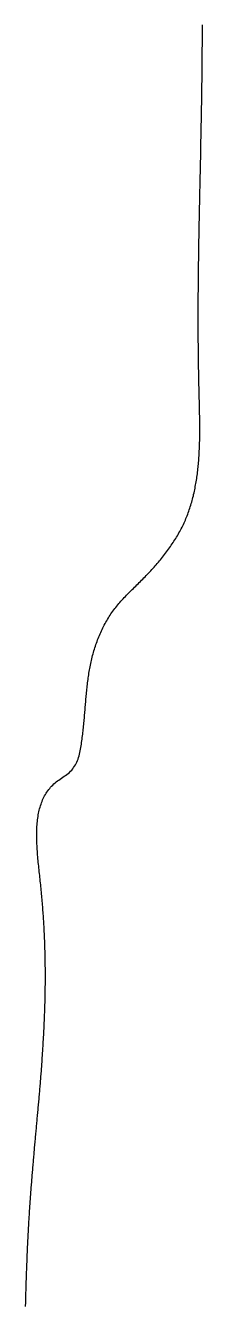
# Model space of a CAD drawing. Extents: x 40 to 225, y 4 to 261.
# Drawn here: x 128.68 to 130.82, y 36.32 to 51.85 of the extents above; entities that cross this region are included whole.
import ezdxf

# ---------------------------------------------------------------- set-up
doc = ezdxf.new("R2010")
doc.units = 0
doc.layers.get('0').update_dxf_attribs({"linetype": 'CONTINUOUS'})

msp = doc.modelspace()

# ---------------------------------------------------------------- linework, layer by layer
at = {"color": 7}
msp.add_polyline3d([(128.679, 36.3196, 0), (128.679, 36.3389, 0), (128.68, 36.3583, 0), (128.68, 36.3777, 0), (128.681, 36.397, 0), (128.681, 36.4164, 0), (128.682, 36.4357, 0), (128.682, 36.455, 0), (128.683, 36.4744, 0), (128.683, 36.4937, 0), (128.684, 36.513, 0), (128.684, 36.5323, 0), (128.685, 36.5516, 0), (128.685, 36.5709, 0), (128.686, 36.5902, 0), (128.687, 36.6094, 0), (128.687, 36.6287, 0), (128.688, 36.6479, 0), (128.689, 36.6672, 0), (128.689, 36.6864, 0), (128.69, 36.7057, 0), (128.691, 36.7249, 0), (128.691, 36.7441, 0), (128.692, 36.7633, 0), (128.693, 36.7825, 0), (128.694, 36.8017, 0), (128.694, 36.8209, 0), (128.695, 36.8401, 0), (128.696, 36.8592, 0), (128.697, 36.8784, 0), (128.697, 36.8976, 0), (128.698, 36.9167, 0), (128.699, 36.9358, 0), (128.7, 36.955, 0), (128.701, 36.9741, 0), (128.701, 36.9932, 0), (128.702, 37.0123, 0), (128.703, 37.0314, 0), (128.704, 37.0505, 0), (128.705, 37.0695, 0), (128.706, 37.0886, 0), (128.707, 37.1077, 0), (128.708, 37.1267, 0), (128.709, 37.1458, 0), (128.71, 37.1648, 0), (128.711, 37.1838, 0), (128.712, 37.2028, 0), (128.713, 37.2218, 0), (128.714, 37.2408, 0), (128.715, 37.2598, 0), (128.716, 37.2788, 0), (128.717, 37.2978, 0), (128.718, 37.3167, 0), (128.719, 37.3357, 0), (128.72, 37.3546, 0), (128.721, 37.3736, 0), (128.722, 37.3925, 0), (128.724, 37.4114, 0), (128.725, 37.4303, 0), (128.726, 37.4492, 0), (128.727, 37.4681, 0), (128.728, 37.487, 0), (128.73, 37.5058, 0), (128.731, 37.5247, 0), (128.732, 37.5435, 0), (128.733, 37.5624, 0), (128.735, 37.5812, 0), (128.736, 37.6, 0), (128.737, 37.6188, 0), (128.739, 37.6376, 0), (128.74, 37.6564, 0), (128.741, 37.6752, 0), (128.743, 37.694, 0), (128.744, 37.7128, 0), (128.745, 37.7315, 0), (128.747, 37.7503, 0), (128.748, 37.769, 0), (128.75, 37.7877, 0), (128.751, 37.8064, 0), (128.753, 37.8251, 0), (128.754, 37.8438, 0), (128.756, 37.8625, 0), (128.757, 37.8812, 0), (128.759, 37.8999, 0), (128.76, 37.9186, 0), (128.762, 37.9372, 0), (128.763, 37.9559, 0), (128.765, 37.9745, 0), (128.766, 37.9932, 0), (128.768, 38.0118, 0), (128.769, 38.0305, 0), (128.771, 38.0491, 0), (128.773, 38.0677, 0), (128.774, 38.0863, 0), (128.776, 38.105, 0), (128.778, 38.1236, 0), (128.779, 38.1422, 0), (128.781, 38.1608, 0), (128.782, 38.1794, 0), (128.784, 38.198, 0), (128.786, 38.2166, 0), (128.787, 38.2352, 0), (128.789, 38.2538, 0), (128.791, 38.2724, 0), (128.793, 38.291, 0), (128.794, 38.3096, 0), (128.796, 38.3282, 0), (128.798, 38.3468, 0), (128.799, 38.3654, 0), (128.801, 38.384, 0), (128.803, 38.4026, 0), (128.804, 38.4212, 0), (128.806, 38.4398, 0), (128.808, 38.4584, 0), (128.81, 38.4771, 0), (128.811, 38.4957, 0), (128.813, 38.5143, 0), (128.815, 38.5329, 0), (128.816, 38.5515, 0), (128.818, 38.5702, 0), (128.82, 38.5888, 0), (128.821, 38.6074, 0), (128.823, 38.6261, 0), (128.825, 38.6447, 0), (128.827, 38.6634, 0), (128.828, 38.6821, 0), (128.83, 38.7007, 0), (128.832, 38.7194, 0), (128.833, 38.7381, 0), (128.835, 38.7568, 0), (128.837, 38.7755, 0), (128.838, 38.7942, 0), (128.84, 38.8129, 0), (128.842, 38.8316, 0), (128.843, 38.8503, 0), (128.845, 38.8691, 0), (128.846, 38.8878, 0), (128.848, 38.9066, 0), (128.85, 38.9254, 0), (128.851, 38.9441, 0), (128.853, 38.9629, 0), (128.854, 38.9817, 0), (128.856, 39.0005, 0), (128.858, 39.0194, 0), (128.859, 39.0382, 0), (128.861, 39.0571, 0), (128.862, 39.0759, 0), (128.864, 39.0948, 0), (128.865, 39.1137, 0), (128.867, 39.1326, 0), (128.868, 39.1515, 0), (128.87, 39.1704, 0), (128.871, 39.1894, 0), (128.872, 39.2083, 0), (128.874, 39.2273, 0), (128.875, 39.2463, 0), (128.877, 39.2653, 0), (128.878, 39.2843, 0), (128.879, 39.3034, 0), (128.881, 39.3224, 0), (128.882, 39.3415, 0), (128.883, 39.3606, 0), (128.885, 39.3797, 0), (128.886, 39.3988, 0), (128.887, 39.418, 0), (128.888, 39.4372, 0), (128.89, 39.4563, 0), (128.891, 39.4755, 0), (128.892, 39.4948, 0), (128.893, 39.514, 0), (128.894, 39.5333, 0), (128.895, 39.5526, 0), (128.897, 39.5719, 0), (128.898, 39.5912, 0), (128.899, 39.6105, 0), (128.9, 39.6299, 0), (128.901, 39.6493, 0), (128.902, 39.6687, 0), (128.903, 39.6881, 0), (128.904, 39.7076, 0), (128.905, 39.7271, 0), (128.905, 39.7466, 0), (128.906, 39.7661, 0), (128.907, 39.7857, 0), (128.908, 39.8053, 0), (128.909, 39.8249, 0), (128.91, 39.8445, 0), (128.91, 39.8642, 0), (128.911, 39.8838, 0), (128.912, 39.9035, 0), (128.912, 39.9233, 0), (128.913, 39.943, 0), (128.914, 39.9628, 0), (128.914, 39.9827, 0), (128.915, 40.0025, 0), (128.915, 40.0224, 0), (128.916, 40.0423, 0), (128.916, 40.0622, 0), (128.916, 40.0822, 0), (128.917, 40.1022, 0), (128.917, 40.1222, 0), (128.918, 40.1422, 0), (128.918, 40.1623, 0), (128.918, 40.1824, 0), (128.918, 40.2025, 0), (128.919, 40.2227, 0), (128.919, 40.2429, 0), (128.919, 40.2632, 0), (128.919, 40.2834, 0), (128.919, 40.3037, 0), (128.919, 40.3241, 0), (128.919, 40.3444, 0), (128.919, 40.3648, 0), (128.919, 40.3853, 0), (128.919, 40.4057, 0), (128.919, 40.4262, 0), (128.918, 40.4468, 0), (128.918, 40.4674, 0), (128.918, 40.488, 0), (128.917, 40.5086, 0), (128.917, 40.5293, 0), (128.917, 40.55, 0), (128.916, 40.5708, 0), (128.916, 40.5915, 0), (128.915, 40.6124, 0), (128.915, 40.6332, 0), (128.914, 40.6541, 0), (128.914, 40.6751, 0), (128.913, 40.6961, 0), (128.912, 40.7171, 0), (128.911, 40.7381, 0), (128.911, 40.7592, 0), (128.91, 40.7804, 0), (128.909, 40.8016, 0), (128.908, 40.8228, 0), (128.907, 40.844, 0), (128.906, 40.8653, 0), (128.905, 40.8867, 0), (128.904, 40.9081, 0), (128.903, 40.9295, 0), (128.901, 40.951, 0), (128.9, 40.9725, 0), (128.899, 40.994, 0), (128.897, 41.0156, 0), (128.896, 41.0373, 0), (128.895, 41.0589, 0), (128.893, 41.0807, 0), (128.892, 41.1025, 0), (128.89, 41.1243, 0), (128.888, 41.1461, 0), (128.887, 41.168, 0), (128.885, 41.19, 0), (128.883, 41.212, 0), (128.881, 41.234, 0), (128.879, 41.2561, 0), (128.877, 41.2783, 0), (128.875, 41.3005, 0), (128.873, 41.3227, 0), (128.871, 41.345, 0), (128.869, 41.3673, 0), (128.867, 41.3897, 0), (128.865, 41.4121, 0), (128.862, 41.4346, 0), (128.86, 41.4572, 0), (128.857, 41.4797, 0), (128.855, 41.5023, 0), (128.853, 41.5249, 0), (128.85, 41.5476, 0), (128.848, 41.5702, 0), (128.845, 41.5929, 0), (128.843, 41.6155, 0), (128.84, 41.6382, 0), (128.838, 41.6608, 0), (128.836, 41.6834, 0), (128.833, 41.706, 0), (128.831, 41.7286, 0), (128.829, 41.7511, 0), (128.827, 41.7736, 0), (128.825, 41.796, 0), (128.824, 41.8183, 0), (128.822, 41.8406, 0), (128.82, 41.8628, 0), (128.819, 41.885, 0), (128.818, 41.907, 0), (128.817, 41.929, 0), (128.816, 41.9508, 0), (128.815, 41.9726, 0), (128.815, 41.9942, 0), (128.814, 42.0158, 0), (128.814, 42.0372, 0), (128.814, 42.0584, 0), (128.815, 42.0796, 0), (128.815, 42.1005, 0), (128.816, 42.1214, 0), (128.817, 42.1421, 0), (128.819, 42.1626, 0), (128.82, 42.1829, 0), (128.822, 42.2031, 0), (128.824, 42.2231, 0), (128.827, 42.2429, 0), (128.83, 42.2624, 0), (128.833, 42.2818, 0), (128.837, 42.301, 0), (128.841, 42.32, 0), (128.845, 42.3387, 0), (128.849, 42.3572, 0), (128.854, 42.3755, 0), (128.86, 42.3936, 0), (128.866, 42.4113, 0), (128.872, 42.4289, 0), (128.879, 42.4462, 0), (128.886, 42.4632, 0), (128.893, 42.4799, 0), (128.901, 42.4963, 0), (128.91, 42.5125, 0), (128.919, 42.5283, 0), (128.928, 42.5439, 0), (128.938, 42.5592, 0), (128.948, 42.5741, 0), (128.959, 42.5887, 0), (128.971, 42.603, 0), (128.983, 42.617, 0), (128.995, 42.6306, 0), (129.008, 42.6439, 0), (129.022, 42.6568, 0), (129.036, 42.6693, 0), (129.051, 42.6815, 0), (129.066, 42.6933, 0), (129.082, 42.7049, 0), (129.098, 42.7162, 0), (129.115, 42.7273, 0), (129.131, 42.7385, 0), (129.148, 42.7498, 0), (129.164, 42.7612, 0), (129.18, 42.7729, 0), (129.196, 42.7851, 0), (129.211, 42.7977, 0), (129.225, 42.8109, 0), (129.238, 42.8248, 0), (129.251, 42.8394, 0), (129.262, 42.8547, 0), (129.273, 42.8707, 0), (129.283, 42.8873, 0), (129.292, 42.9045, 0), (129.3, 42.9221, 0), (129.308, 42.9403, 0), (129.315, 42.9589, 0), (129.321, 42.9778, 0), (129.327, 42.9971, 0), (129.332, 43.0167, 0), (129.337, 43.0366, 0), (129.341, 43.0566, 0), (129.345, 43.0768, 0), (129.349, 43.0972, 0), (129.353, 43.1176, 0), (129.356, 43.138, 0), (129.359, 43.1584, 0), (129.362, 43.1787, 0), (129.364, 43.199, 0), (129.367, 43.2191, 0), (129.37, 43.2392, 0), (129.372, 43.2591, 0), (129.374, 43.279, 0), (129.376, 43.2989, 0), (129.379, 43.3186, 0), (129.381, 43.3383, 0), (129.383, 43.358, 0), (129.384, 43.3776, 0), (129.386, 43.3971, 0), (129.388, 43.4166, 0), (129.39, 43.4361, 0), (129.392, 43.4555, 0), (129.393, 43.4749, 0), (129.395, 43.4943, 0), (129.396, 43.5137, 0), (129.398, 43.533, 0), (129.4, 43.5523, 0), (129.401, 43.5717, 0), (129.403, 43.591, 0), (129.404, 43.6104, 0), (129.406, 43.6297, 0), (129.408, 43.6491, 0), (129.409, 43.6685, 0), (129.411, 43.6879, 0), (129.413, 43.7074, 0), (129.415, 43.7269, 0), (129.417, 43.7463, 0), (129.418, 43.7658, 0), (129.42, 43.7854, 0), (129.423, 43.8049, 0), (129.425, 43.8244, 0), (129.427, 43.844, 0), (129.429, 43.8635, 0), (129.432, 43.8831, 0), (129.434, 43.9026, 0), (129.437, 43.9222, 0), (129.439, 43.9417, 0), (129.442, 43.9613, 0), (129.445, 43.9808, 0), (129.448, 44.0003, 0), (129.452, 44.0198, 0), (129.455, 44.0393, 0), (129.458, 44.0588, 0), (129.462, 44.0783, 0), (129.466, 44.0977, 0), (129.47, 44.1171, 0), (129.474, 44.1365, 0), (129.478, 44.1558, 0), (129.483, 44.1751, 0), (129.488, 44.1944, 0), (129.492, 44.2136, 0), (129.498, 44.2328, 0), (129.503, 44.252, 0), (129.508, 44.2711, 0), (129.514, 44.2901, 0), (129.52, 44.3091, 0), (129.526, 44.3281, 0), (129.532, 44.3469, 0), (129.539, 44.3657, 0), (129.546, 44.3845, 0), (129.553, 44.4031, 0), (129.56, 44.4217, 0), (129.567, 44.4401, 0), (129.575, 44.4585, 0), (129.583, 44.4768, 0), (129.591, 44.4949, 0), (129.599, 44.513, 0), (129.608, 44.5309, 0), (129.616, 44.5487, 0), (129.625, 44.5664, 0), (129.634, 44.584, 0), (129.644, 44.6014, 0), (129.653, 44.6187, 0), (129.663, 44.6358, 0), (129.673, 44.6528, 0), (129.683, 44.6697, 0), (129.694, 44.6863, 0), (129.704, 44.7028, 0), (129.715, 44.7192, 0), (129.726, 44.7353, 0), (129.738, 44.7513, 0), (129.749, 44.7671, 0), (129.761, 44.7827, 0), (129.773, 44.7981, 0), (129.786, 44.8134, 0), (129.798, 44.8285, 0), (129.811, 44.8434, 0), (129.823, 44.8582, 0), (129.836, 44.8729, 0), (129.849, 44.8875, 0), (129.863, 44.9019, 0), (129.876, 44.9163, 0), (129.89, 44.9305, 0), (129.903, 44.9447, 0), (129.917, 44.9588, 0), (129.931, 44.9729, 0), (129.945, 44.9869, 0), (129.959, 45.0008, 0), (129.973, 45.0147, 0), (129.987, 45.0286, 0), (130.001, 45.0425, 0), (130.015, 45.0564, 0), (130.029, 45.0703, 0), (130.043, 45.0843, 0), (130.057, 45.0982, 0), (130.072, 45.1122, 0), (130.086, 45.1262, 0), (130.1, 45.1403, 0), (130.114, 45.1545, 0), (130.128, 45.1687, 0), (130.142, 45.183, 0), (130.155, 45.1974, 0), (130.169, 45.2119, 0), (130.183, 45.2265, 0), (130.197, 45.2411, 0), (130.21, 45.2558, 0), (130.224, 45.2706, 0), (130.237, 45.2855, 0), (130.25, 45.3004, 0), (130.263, 45.3154, 0), (130.277, 45.3306, 0), (130.29, 45.3457, 0), (130.302, 45.361, 0), (130.315, 45.3764, 0), (130.328, 45.3918, 0), (130.34, 45.4073, 0), (130.353, 45.4229, 0), (130.365, 45.4385, 0), (130.377, 45.4543, 0), (130.389, 45.4701, 0), (130.401, 45.486, 0), (130.413, 45.502, 0), (130.424, 45.5181, 0), (130.436, 45.5342, 0), (130.447, 45.5504, 0), (130.458, 45.5667, 0), (130.469, 45.5831, 0), (130.479, 45.5996, 0), (130.49, 45.6161, 0), (130.5, 45.6328, 0), (130.511, 45.6495, 0), (130.521, 45.6663, 0), (130.53, 45.6831, 0), (130.54, 45.7001, 0), (130.549, 45.7171, 0), (130.559, 45.7342, 0), (130.568, 45.7514, 0), (130.577, 45.7687, 0), (130.585, 45.786, 0), (130.593, 45.8035, 0), (130.602, 45.821, 0), (130.61, 45.8386, 0), (130.617, 45.8563, 0), (130.625, 45.874, 0), (130.632, 45.8919, 0), (130.639, 45.9098, 0), (130.646, 45.9277, 0), (130.653, 45.9458, 0), (130.659, 45.9639, 0), (130.665, 45.9821, 0), (130.672, 46.0004, 0), (130.677, 46.0187, 0), (130.683, 46.0371, 0), (130.689, 46.0556, 0), (130.694, 46.0741, 0), (130.699, 46.0927, 0), (130.704, 46.1114, 0), (130.709, 46.1301, 0), (130.714, 46.1489, 0), (130.718, 46.1677, 0), (130.723, 46.1866, 0), (130.727, 46.2056, 0), (130.731, 46.2246, 0), (130.735, 46.2437, 0), (130.738, 46.2628, 0), (130.742, 46.282, 0), (130.745, 46.3012, 0), (130.749, 46.3205, 0), (130.752, 46.3398, 0), (130.755, 46.3592, 0), (130.757, 46.3786, 0), (130.76, 46.3981, 0), (130.763, 46.4176, 0), (130.765, 46.4371, 0), (130.767, 46.4568, 0), (130.77, 46.4764, 0), (130.772, 46.4961, 0), (130.774, 46.5158, 0), (130.775, 46.5356, 0), (130.777, 46.5554, 0), (130.779, 46.5752, 0), (130.78, 46.5951, 0), (130.782, 46.615, 0), (130.783, 46.635, 0), (130.784, 46.6549, 0), (130.785, 46.6749, 0), (130.786, 46.695, 0), (130.787, 46.715, 0), (130.788, 46.7351, 0), (130.789, 46.7553, 0), (130.789, 46.7754, 0), (130.79, 46.7956, 0), (130.791, 46.8158, 0), (130.791, 46.836, 0), (130.791, 46.8562, 0), (130.792, 46.8765, 0), (130.792, 46.8967, 0), (130.792, 46.917, 0), (130.792, 46.9374, 0), (130.792, 46.9577, 0), (130.792, 46.978, 0), (130.792, 46.9984, 0), (130.792, 47.0187, 0), (130.792, 47.0391, 0), (130.792, 47.0595, 0), (130.791, 47.0799, 0), (130.791, 47.1003, 0), (130.791, 47.1207, 0), (130.79, 47.1411, 0), (130.79, 47.1615, 0), (130.79, 47.182, 0), (130.789, 47.2024, 0), (130.789, 47.2228, 0), (130.788, 47.2432, 0), (130.788, 47.2637, 0), (130.787, 47.2841, 0), (130.787, 47.3045, 0), (130.786, 47.3249, 0), (130.786, 47.3453, 0), (130.785, 47.3657, 0), (130.785, 47.3861, 0), (130.784, 47.4065, 0), (130.784, 47.4269, 0), (130.783, 47.4473, 0), (130.783, 47.4676, 0), (130.782, 47.488, 0), (130.782, 47.5083, 0), (130.781, 47.5286, 0), (130.781, 47.5489, 0), (130.781, 47.5692, 0), (130.78, 47.5895, 0), (130.78, 47.6098, 0), (130.779, 47.63, 0), (130.779, 47.6503, 0), (130.779, 47.6705, 0), (130.778, 47.6907, 0), (130.778, 47.7109, 0), (130.778, 47.7311, 0), (130.777, 47.7513, 0), (130.777, 47.7715, 0), (130.777, 47.7916, 0), (130.776, 47.8118, 0), (130.776, 47.8319, 0), (130.776, 47.852, 0), (130.776, 47.8721, 0), (130.775, 47.8922, 0), (130.775, 47.9123, 0), (130.775, 47.9324, 0), (130.775, 47.9525, 0), (130.775, 47.9725, 0), (130.775, 47.9926, 0), (130.774, 48.0126, 0), (130.774, 48.0326, 0), (130.774, 48.0527, 0), (130.774, 48.0727, 0), (130.774, 48.0927, 0), (130.774, 48.1126, 0), (130.774, 48.1326, 0), (130.774, 48.1526, 0), (130.774, 48.1725, 0), (130.773, 48.1925, 0), (130.773, 48.2124, 0), (130.773, 48.2323, 0), (130.773, 48.2523, 0), (130.773, 48.2722, 0), (130.773, 48.2921, 0), (130.773, 48.312, 0), (130.773, 48.3318, 0), (130.773, 48.3517, 0), (130.773, 48.3716, 0), (130.773, 48.3914, 0), (130.773, 48.4113, 0), (130.774, 48.4311, 0), (130.774, 48.451, 0), (130.774, 48.4708, 0), (130.774, 48.4906, 0), (130.774, 48.5104, 0), (130.774, 48.5302, 0), (130.774, 48.55, 0), (130.774, 48.5698, 0), (130.774, 48.5895, 0), (130.774, 48.6093, 0), (130.775, 48.6291, 0), (130.775, 48.6488, 0), (130.775, 48.6686, 0), (130.775, 48.6883, 0), (130.775, 48.708, 0), (130.775, 48.7277, 0), (130.776, 48.7475, 0), (130.776, 48.7672, 0), (130.776, 48.7869, 0), (130.776, 48.8066, 0), (130.776, 48.8262, 0), (130.777, 48.8459, 0), (130.777, 48.8656, 0), (130.777, 48.8853, 0), (130.777, 48.9049, 0), (130.777, 48.9246, 0), (130.778, 48.9442, 0), (130.778, 48.9639, 0), (130.778, 48.9835, 0), (130.779, 49.0032, 0), (130.779, 49.0228, 0), (130.779, 49.0424, 0), (130.779, 49.062, 0), (130.78, 49.0817, 0), (130.78, 49.1013, 0), (130.78, 49.1209, 0), (130.781, 49.1405, 0), (130.781, 49.1601, 0), (130.781, 49.1796, 0), (130.782, 49.1992, 0), (130.782, 49.2188, 0), (130.782, 49.2384, 0), (130.782, 49.2579, 0), (130.783, 49.2775, 0), (130.783, 49.2971, 0), (130.784, 49.3166, 0), (130.784, 49.3362, 0), (130.784, 49.3557, 0), (130.785, 49.3753, 0), (130.785, 49.3948, 0), (130.785, 49.4144, 0), (130.786, 49.4339, 0), (130.786, 49.4534, 0), (130.786, 49.4729, 0), (130.787, 49.4925, 0), (130.787, 49.512, 0), (130.788, 49.5315, 0), (130.788, 49.551, 0), (130.788, 49.5705, 0), (130.789, 49.59, 0), (130.789, 49.6096, 0), (130.79, 49.6291, 0), (130.79, 49.6486, 0), (130.79, 49.6681, 0), (130.791, 49.6876, 0), (130.791, 49.707, 0), (130.792, 49.7265, 0), (130.792, 49.746, 0), (130.792, 49.7655, 0), (130.793, 49.785, 0), (130.793, 49.8045, 0), (130.794, 49.824, 0), (130.794, 49.8435, 0), (130.794, 49.8629, 0), (130.795, 49.8824, 0), (130.795, 49.9019, 0), (130.796, 49.9214, 0), (130.796, 49.9409, 0), (130.797, 49.9603, 0), (130.797, 49.9798, 0), (130.797, 49.9993, 0), (130.798, 50.0188, 0), (130.798, 50.0382, 0), (130.799, 50.0577, 0), (130.799, 50.0772, 0), (130.8, 50.0966, 0), (130.8, 50.1161, 0), (130.8, 50.1356, 0), (130.801, 50.1551, 0), (130.801, 50.1745, 0), (130.802, 50.194, 0), (130.802, 50.2135, 0), (130.803, 50.233, 0), (130.803, 50.2524, 0), (130.803, 50.2719, 0), (130.804, 50.2914, 0), (130.804, 50.3109, 0), (130.805, 50.3303, 0), (130.805, 50.3498, 0), (130.805, 50.3693, 0), (130.806, 50.3888, 0), (130.806, 50.4083, 0), (130.807, 50.4277, 0), (130.807, 50.4472, 0), (130.807, 50.4667, 0), (130.808, 50.4862, 0), (130.808, 50.5057, 0), (130.809, 50.5252, 0), (130.809, 50.5447, 0), (130.809, 50.5642, 0), (130.81, 50.5837, 0), (130.81, 50.6032, 0), (130.811, 50.6227, 0), (130.811, 50.6422, 0), (130.811, 50.6617, 0), (130.812, 50.6812, 0), (130.812, 50.7007, 0), (130.812, 50.7202, 0), (130.813, 50.7398, 0), (130.813, 50.7593, 0), (130.814, 50.7788, 0), (130.814, 50.7983, 0), (130.814, 50.8179, 0), (130.815, 50.8374, 0), (130.815, 50.857, 0), (130.815, 50.8765, 0), (130.816, 50.896, 0), (130.816, 50.9156, 0), (130.816, 50.9352, 0), (130.816, 50.9547, 0), (130.817, 50.9743, 0), (130.817, 50.9938, 0), (130.817, 51.0134, 0), (130.818, 51.033, 0), (130.818, 51.0526, 0), (130.818, 51.0722, 0), (130.819, 51.0918, 0), (130.819, 51.1113, 0), (130.819, 51.1309, 0), (130.819, 51.1506, 0), (130.82, 51.1702, 0), (130.82, 51.1898, 0), (130.82, 51.2094, 0), (130.82, 51.229, 0), (130.821, 51.2487, 0), (130.821, 51.2683, 0), (130.821, 51.2879, 0), (130.821, 51.3076, 0), (130.821, 51.3272, 0), (130.822, 51.3469, 0), (130.822, 51.3666, 0), (130.822, 51.3862, 0), (130.822, 51.4059, 0), (130.822, 51.4256, 0), (130.822, 51.4453, 0), (130.823, 51.465, 0), (130.823, 51.4847, 0), (130.823, 51.5044, 0), (130.823, 51.5241, 0), (130.823, 51.5438, 0), (130.823, 51.5635, 0), (130.823, 51.5832, 0), (130.824, 51.6029, 0), (130.824, 51.6226, 0), (130.824, 51.6423, 0), (130.824, 51.6621, 0), (130.824, 51.6818, 0), (130.824, 51.7015, 0), (130.824, 51.7213, 0), (130.824, 51.741, 0), (130.824, 51.7608, 0), (130.824, 51.7805, 0), (130.824, 51.8003, 0), (130.824, 51.82, 0), (130.824, 51.8398, 0), (130.824, 51.8595, 0)], dxfattribs=at)

doc.saveas('drawing.dxf')
